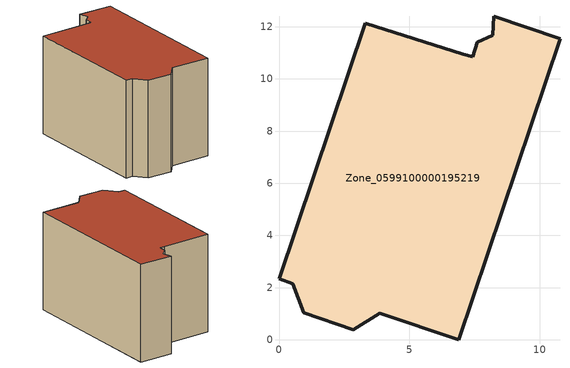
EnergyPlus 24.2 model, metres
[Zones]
Zone_0599100000195219
 floor ground (C_G): 0.94,1.03 0.53,2.15 0,2.33 3.31,12.14 7.06,10.95 7.42,10.85 7.61,11.4 8.2,11.68 8.23,12.4 10.77,11.54 6.88,0 3.87,1.02 2.85,0.38 z0
 wall outside (C_F): 0.53,2.15 0.94,1.03 2.85,0.38 3.87,1.02 6.88,0 10.77,11.54 8.23,12.4 8.2,11.68 7.61,11.4 7.42,10.85 7.06,10.95 3.31,12.14 0,2.33 0.53,2.15 z0:7.64
 roof outside (C_R): 10.77,11.54 8.23,12.4 8.2,11.68 7.61,11.4 7.42,10.85 7.06,10.95 3.31,12.14 0,2.33 0.53,2.15 0.94,1.03 2.85,0.38 3.87,1.02 6.88,0 z7.64
[BUILDING]
Pand.0599100000195219: North Axis=0; Terrain=City; Loads Convergence Tolerance Value=0.04; Temperature Convergence Tolerance Value=0.4; Solar Distribution=FullExterior; Maximum Number of Warmup Days=25; Minimum Number of Warmup Days=1
[Site:Location]
Rotterdam.The.Hague.AP_ZH_NLD Design_Conditions: Latitude=51.96; Longitude=4.45; Time Zone=1; Elevation=-4.5
[SITE:GROUNDTEMPERATURE:BUILDINGSURFACE]
18, 18, 18, 18, 18, 18, 18, 18, 18, 18, 18, 18
[MATERIAL] Thermal Absorptance=0.9; Solar Absorptance=0.7; Visible Absorptance=0.7
Name | Roughness | Thickness | Conductivity | Density | Specific Heat
G.D.1965 | MediumSmooth | 0.15 | 1 | 540 | 1210
F.D.1965 | Rough | 0.3 | 0.857143 | 1920 | 840
R.D.1965 | MediumRough | 0.2 | 0.08 | 1500 | 1000
[CONSTRUCTION]
C_G: G.D.1965
C_F: F.D.1965
C_R: R.D.1965
[ZONE]
Zone_0599100000195219: Type=1; Multiplier=1; Ceiling Height=Autocalculate; Volume=Autocalculate; Floor Area=autocalculate; Part of Total Floor Area=Yes
[ZONEINFILTRATION:DESIGNFLOWRATE]
Infil_Zone_0599100000195219: Zone or ZoneList or Space or SpaceList=Zone_0599100000195219; Schedule=AlwaysOn; Design Flow Rate Calculation Method=Flow/Area; Flow Rate per Floor Area=0.0042; Constant Term Coefficient=1; Temperature Term Coefficient=0; Velocity Term Coefficient=0; Velocity Squared Term Coefficient=0
[HVACTEMPLATE:ZONE:IDEALLOADSAIRSYSTEM]
Zone_0599100000195219: Maximum Heating Supply Air Temperature=50; Minimum Cooling Supply Air Temperature=13; Maximum Heating Supply Air Humidity Ratio=0.0156; Minimum Cooling Supply Air Humidity Ratio=0.0077; Heating Limit=NoLimit; Cooling Limit=NoLimit; Dehumidification Control Type=ConstantSensibleHeatRatio; Cooling Sensible Heat Ratio=0.7; Dehumidification Setpoint=60; Humidification Control Type=None; Humidification Setpoint=30; Outdoor Air Method=None; Outdoor Air Flow Rate per Person=0.00944; Outdoor Air Flow Rate per Zone Floor Area=0; Outdoor Air Flow Rate per Zone=0; Demand Controlled Ventilation Type=None; Outdoor Air Economizer Type=NoEconomizer; Heat Recovery Type=None; Sensible Heat Recovery Effectiveness=0.7; Latent Heat Recovery Effectiveness=0.65
[ZONECONTROL:THERMOSTAT]
ThermostatControl_Zone_0599100000195219: Zone or ZoneList=Zone_0599100000195219; Control Type Schedule=DualSetpointControlType; Control 1=Thermostat_Zone_0599100000195219; Temperature Difference Between Cutout And Setpoint=0
[THERMOSTATSETPOINT:DUALSETPOINT]
Thermostat_Zone_0599100000195219: Heating Setpoint Temperature Schedule=HeatingSetpoint_Zone_0599100000195219; Cooling Setpoint Temperature Schedule=CoolingSetpoint_Zone_0599100000195219
[SCHEDULE:COMPACT]
HeatingSetpoint_Zone_0599100000195219: Through: 12/31, For: AllDays, Until: 24:00, 21
CoolingSetpoint_Zone_0599100000195219: Through: 12/31, For: AllDays, Until: 24:00, 24
DualSetpointControlType: Through: 12/31, For: AllDays, Until: 24:00, 4
AlwaysOn: Through: 12/31, For: AllDays, Until: 24:00, 1
